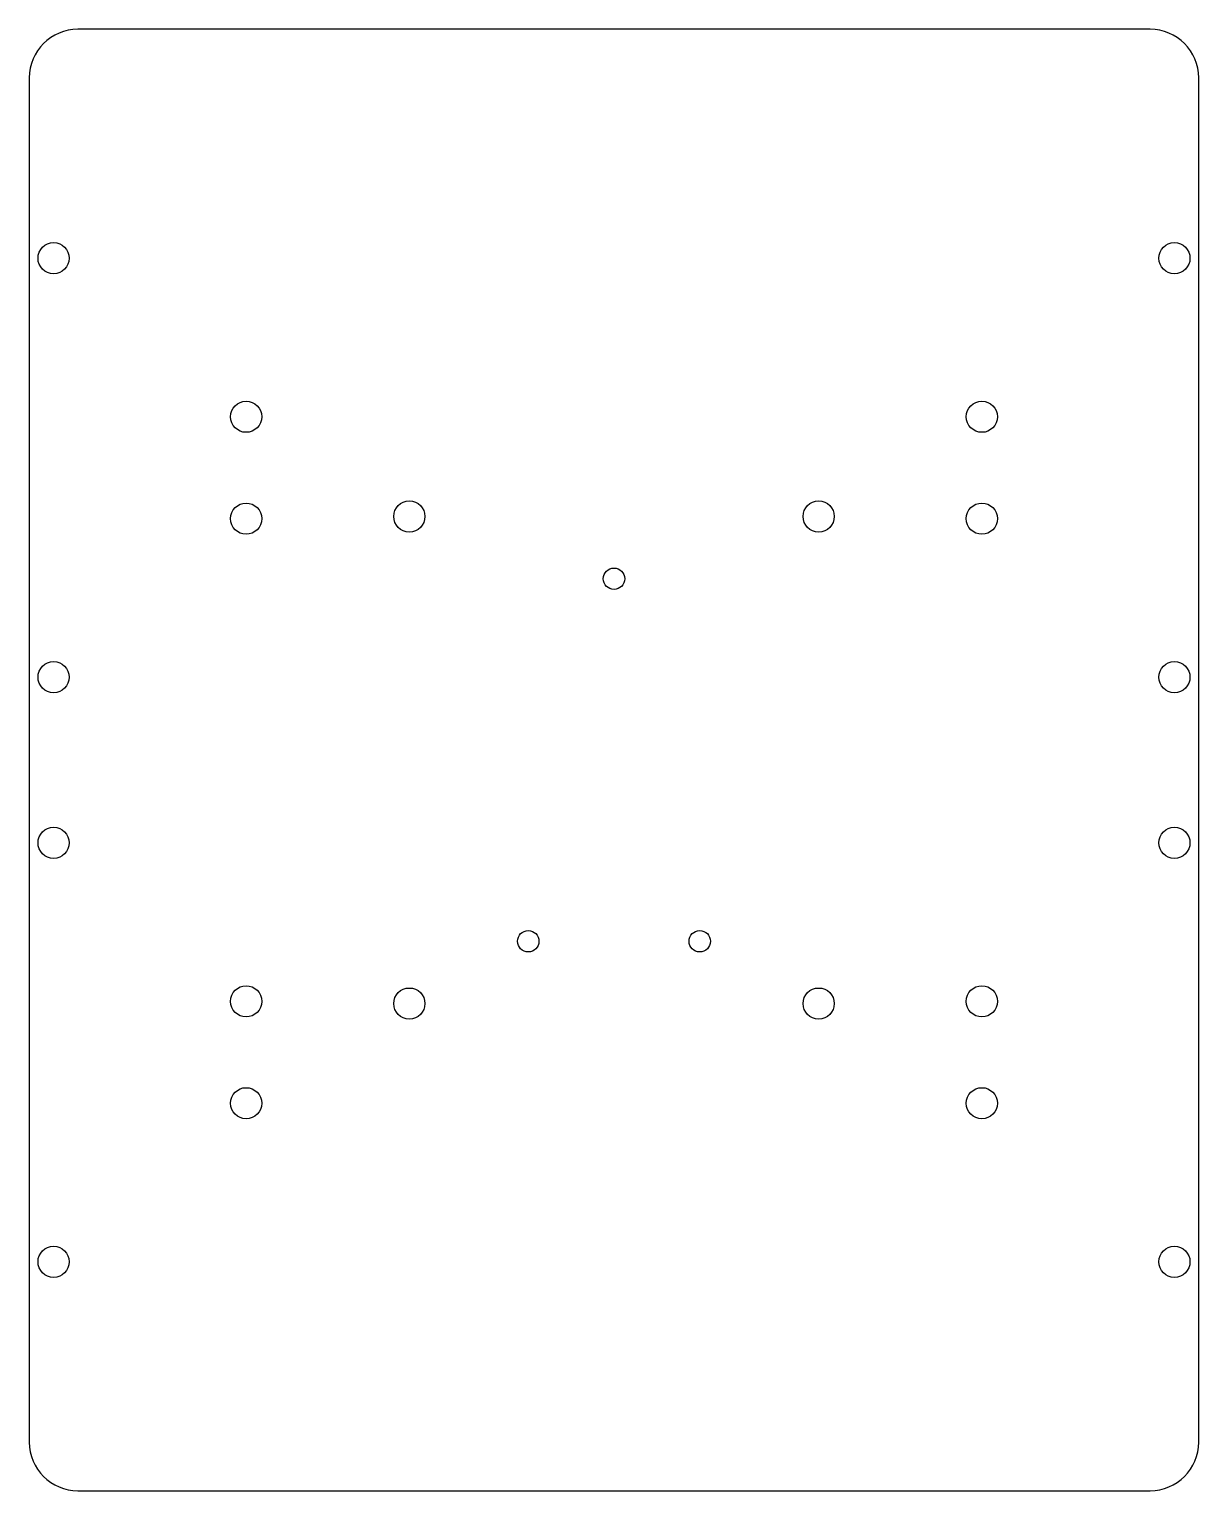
# Model space of a CAD drawing. Header units: millimetres. Extents: x -60 to 60, y -75 to 75.
import ezdxf

# ---------------------------------------------------------------- set-up
doc = ezdxf.new("R2010")
doc.units = ezdxf.units.MM

msp = doc.modelspace()

# ---------------------------------------------------------------- linework, layer by layer
at = {"color": 7, "linetype": 'Continuous', "lineweight": 25}
for p, q in [((55, 75), (-55, 75)), ((-60, 70), (-60, -70)), ((60, -70), (60, 70)), ((-55, -75), (55, -75))]:
    msp.add_line(p, q, dxfattribs=at)
for centre, radius in [((-57.5, 51.5), 1.6), ((57.5, 51.5), 1.6), ((-37.75, 35.23), 1.6), ((37.75, 35.23), 1.6), ((-37.75, 24.77), 1.6), ((-21, 25), 1.6), ((21, 25), 1.6), ((37.75, 24.77), 1.6), ((0, 18.6), 1.1), ((-57.5, 8.5), 1.6), ((57.5, 8.5), 1.6), ((-57.5, -8.5), 1.6), ((57.5, -8.5), 1.6), ((-8.8, -18.6), 1.1), ((8.8, -18.6), 1.1), ((-37.75, -24.77), 1.6), ((-21, -25), 1.6), ((21, -25), 1.6), ((37.75, -24.77), 1.6), ((-37.75, -35.23), 1.6), ((37.75, -35.23), 1.6), ((-57.5, -51.5), 1.6), ((57.5, -51.5), 1.6)]:
    msp.add_circle(centre, radius, dxfattribs=at)
for centre, start, end in [((-55, 70), 90, 180), ((55, 70), 0, 90), ((-55, -70), 180, 270), ((55, -70), 270, 0)]:
    msp.add_arc(centre, 5, start, end, dxfattribs=at)

doc.saveas('drawing.dxf')
